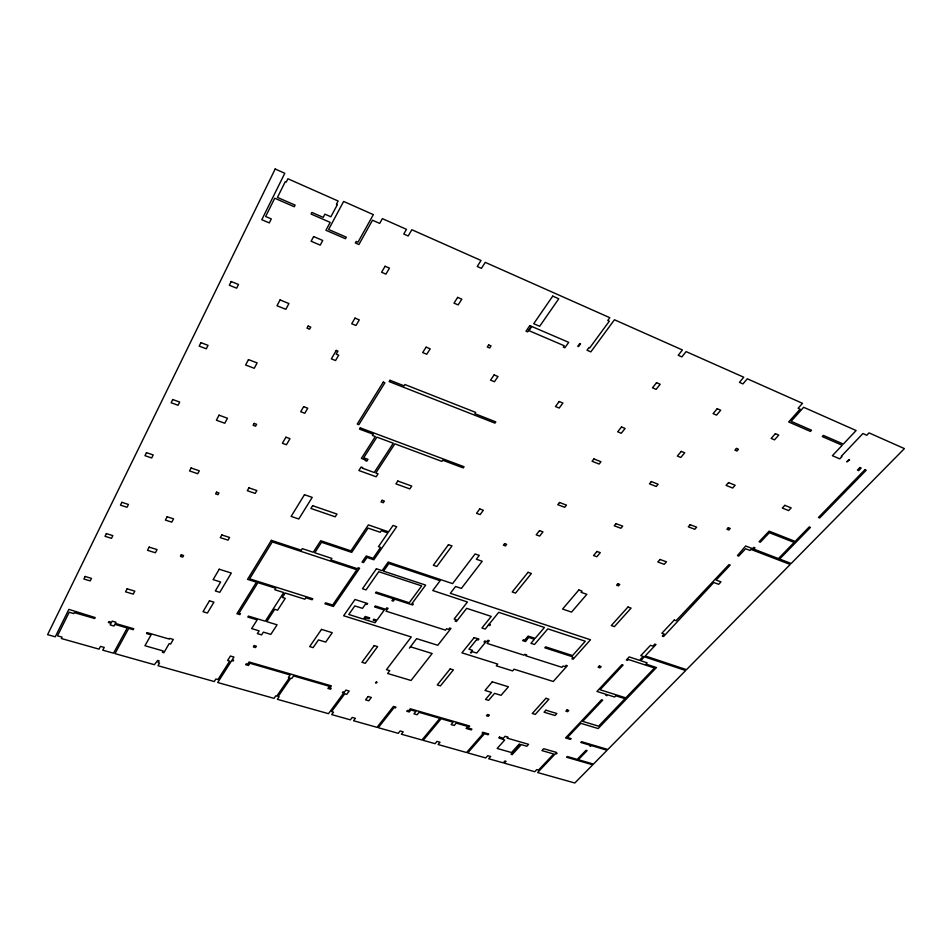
<?xml version="1.0" encoding="UTF-8"?>
<svg xmlns="http://www.w3.org/2000/svg" width="952" height="952" viewBox="0 0 952 952"><rect width="100%" height="100%" fill="white"/><g stroke="black" fill="none" stroke-linecap="round" stroke-linejoin="round"><path stroke-width="1.43" d="M409.431 648.133L416.619 638.637L437.789 645.277L450.974 628.439L449.642 628.022L448.559 629.403L446.571 628.76L445.5 630.141L386.012 611.16L388.083 608.304L386.702 607.864L385.667 609.292L375.278 605.972L374.588 606.924L384.287 610.018L376.933 620.18L373.838 619.205L373.16 620.145L376.254 621.12L375.064 622.751L364.747 619.514L365.925 617.86L369.031 618.836L369.709 617.896L365.211 616.479L363.367 619.074L348.789 614.492L354.798 605.912L362.486 608.352L365.544 604.032L366.937 604.484L367.615 603.52L355.001 599.486L343.648 615.765L411.276 636.971L386.476 669.673L389.761 670.66L387.619 673.469L411.038 680.478L432.148 653.524L410.455 646.789M489.102 624.226L490.411 624.655L489.661 625.583L488.352 625.155M275.176 169.004L47.6 634.651L55.264 636.817L68.853 609.363L95.188 617.574L94.7 618.526L74.327 612.624L73.839 613.588L69.198 612.243L57.489 635.841L62.058 637.126L61.368 638.53L99.032 649.133L100.495 646.372L104.22 647.431L102.756 650.18L113.502 653.203L127.247 627.963L114.835 624.369L113.942 626.023L110.17 624.928L111.051 623.274L108.397 622.501L108.897 621.549L111.551 622.322L112.181 621.132L115.977 622.227L115.335 623.417L133.756 628.76L133.232 629.7L128.746 628.403L114.978 653.619L154.379 664.698L157.699 660.438L159.139 660.855L158.103 662.64L159.543 663.044L157.984 665.71L214.248 681.549L215.89 678.954L217.972 679.538L229.694 661.104L227.587 660.498L230.42 656.023L233.942 657.047L232.228 659.724L233.645 660.141L233.073 661.021L231.669 660.617L217.722 682.524L274.033 698.363L275.759 695.852L276.77 696.138L289.384 677.836L288.373 677.538L290.158 674.944L249.9 663.258L248.448 665.472L245.664 664.674L246.247 663.782L247.639 664.187L249.079 661.973L331.379 685.868L329.844 687.987L331.165 688.367L330.546 689.212L327.904 688.451L329.44 686.332L293.549 675.92L291.752 678.514L290.741 678.217L278.115 696.519L279.115 696.804L277.389 699.315L328.464 713.679L343.72 693.032L342.411 692.651L343.029 691.807L344.35 692.187L345.897 690.081L349.182 691.033L346.695 694.389L344.731 693.829L331.57 711.608L333.509 712.156L331.701 714.595L350.36 719.843L352.204 717.427L355.393 718.332L353.561 720.747L377.016 727.34L393.462 706.408L395.996 707.146L395.354 707.955L394.08 707.598L378.265 727.697L398.257 733.326L400.149 730.969L403.255 731.838L401.351 734.194L421.974 739.99L439.907 718.367L419.058 712.322L417.095 714.75L413.965 713.833L415.917 711.418L410.883 709.954L409.265 711.977L406.742 711.251L407.397 710.442L408.646 710.811L410.276 708.776L469.669 726.019L467.991 727.982L471.918 729.125L471.252 729.91L466.099 728.423L467.789 726.459L456.21 723.092L454.199 725.472L451.141 724.591L453.14 722.211L441.145 718.724L423.188 740.335L435.064 743.679L437.004 741.37L440.038 742.227L438.087 744.523L466.551 752.532L483.283 733.385L482.093 733.04L482.771 732.266L488.757 734.004L488.078 734.777L484.485 733.742L467.741 752.877L485.734 757.935L487.733 755.686L490.673 756.519L488.662 758.756L503.227 762.849L504.917 761.005L506.071 761.338L504.382 763.183L534.774 771.727L536.833 769.549L538.534 770.037L553.707 753.996L541.926 750.592L543.687 748.7L556.611 752.449L555.909 753.199L557.051 753.532L555.194 753.948L537.618 772.536L574.806 782.996L592.739 764.813L566.595 757.245L567.309 756.507L577.209 759.375L586.004 750.295L587.134 750.628L578.328 759.696L593.453 764.075L607.102 750.236L591.87 745.737L590.002 746.154L590.74 745.404L580.768 742.453L581.505 741.691L607.84 749.486L685.678 670.517L644.397 656.809L640.72 660.712L647.122 662.83L645.956 664.056L656.463 667.531L598.165 728.554L580.839 723.318L567.428 737.526L571.176 738.633L570.45 739.395L565.548 737.955L601.533 699.779L602.711 700.148L582.683 721.354L598.594 726.174L625 698.685L615.789 695.781L614.623 697.007L607.721 694.841L606.948 695.662L605.769 695.281L606.543 694.46L596.94 691.438L621.906 664.686L623.108 665.079L600.058 689.748L625.773 697.864L654.464 667.995L628.344 659.474L627.535 660.331L626.333 659.938L629.177 656.904L639.518 660.319L643.207 656.416L640.803 655.619L650.513 645.301L652.917 646.111L654.798 644.123L655.999 644.528L645.218 655.94L686.511 669.661L790.208 564.465L750.938 549.411L749.986 550.423L745.618 548.757L738.704 556.087L737.455 555.611L745.666 545.996L752.532 548.638L753.734 547.364L754.984 547.84L753.77 549.114L778.427 558.574L794.158 542.414L769.371 532.692L760.315 542.223L759.065 541.747L769.109 531.157L795.158 541.39L809.248 526.92L810.473 527.408L779.64 559.05L791.183 563.477L904.4 448.606L869.033 432.886L866.772 435.254L862.905 433.541L841.306 456.294L841.937 456.567L839.759 458.864L832.381 455.699L842.222 445.262L822.278 436.575L823.373 435.397L843.317 444.096L856.11 430.53L803.667 407.289L791.1 421.32L811.52 430.233L810.426 431.423L788.673 421.95L800.12 409.158L798.097 408.265L802.5 403.327L747.284 378.789L742.965 383.906L739.442 382.347L743.762 377.218L686.106 351.609L681.882 356.917L678.205 355.298L682.417 349.967L614.457 319.765L590.835 351.871L587.003 350.229L588.979 347.539L589.74 347.861L609.316 321.181L607.769 320.491L609.816 317.706L485.258 262.359L481.438 268.357L477.226 266.489L481.034 260.479L411.835 229.73L408.194 235.989L403.767 234.037L406.504 229.337L382.371 218.639L379.693 223.399L372.482 220.221L358.916 244.533L355.334 242.986L356.203 241.439L357.988 242.213L373.351 214.628L343.636 201.443L328.607 229.491L346.302 237.155L345.445 238.714L325.941 230.277L330.177 222.363L311.054 214.045L311.899 212.427L323.216 217.365L324.918 214.164L330.891 216.77L337.341 204.692L336.413 204.275L338.15 201.027L287.897 178.762L286.231 182.106L285.279 181.689L277.448 197.421L295.108 205.12L294.287 206.739L274.723 198.23L265.656 216.497L271.296 218.912L269.297 222.911L261.8 219.698L284.791 173.276L275.176 169.004M85.144 576.46L83.883 579.006L90.19 580.898L91.463 578.364L85.144 576.46M106.374 533.596L105.029 536.297L111.491 538.332L112.848 535.631L106.374 533.596M121.856 502.311L120.464 505.143L127.032 507.273L128.437 504.465L121.856 502.311M146.453 452.652L144.954 455.663L151.701 457.971L153.201 454.961L146.453 452.652M172.74 399.542L171.146 402.767L178.06 405.266L179.678 402.053L172.74 399.542M200.92 342.649L199.206 346.112L206.31 348.813L208.036 345.362L200.92 342.649M231.181 281.518L229.337 285.243L236.643 288.182L238.5 284.481L231.181 281.518M127.104 588.812L125.521 591.811L133.22 594.119L134.815 591.132L127.104 588.812M149.19 547.114L147.512 550.292L155.378 552.767L157.068 549.601L149.19 547.114M191.09 467.979L189.531 470.919L197.73 473.727L199.301 470.8L191.09 467.979M219.043 415.179L216.378 420.213L224.779 423.247L227.469 418.237L219.043 415.179M248.472 359.606L245.616 364.997L254.243 368.281L257.111 362.902L248.472 359.606M280.055 299.951L276.984 305.759L285.838 309.317L288.932 303.545L280.055 299.951M313.613 236.56L311.137 241.249L320.229 245.128L322.728 240.463L313.613 236.56M167.135 516.769L165.386 520.078L171.776 522.16L173.55 518.864L167.135 516.769M181.285 554.79L180.404 556.361L182.736 557.098L183.605 555.528L181.285 554.79M254.148 423.414L253.113 425.282L255.6 426.187L256.635 424.318L254.148 423.414M308.139 326.072L306.972 328.178L309.567 329.213L310.745 327.107L308.139 326.072M216.556 492.16L215.604 493.862L218.008 494.683L218.96 492.969L216.556 492.16M147.155 632.652L146.632 633.592L151.071 634.877L144.942 645.73L163.197 650.966L162.411 652.322L163.863 652.739L169.17 643.623L170.634 644.04L173.312 639.435L169.658 638.375L169.254 639.066L147.155 632.652M221.852 534.953L220.305 537.63L228.04 540.153L229.599 537.475L221.852 534.953M248.936 487.852L247.294 490.697L255.207 493.41L256.861 490.566L248.936 487.852M285.921 437.194L282.399 443.287L286.445 444.739L289.979 438.67L285.921 437.194M303.64 406.671L300.701 411.728L304.807 413.263L307.746 408.206L303.64 406.671M336.27 350.419L331.355 358.892L335.556 360.534L338.698 355.144L336.175 354.144L337.948 351.086L336.27 350.419M355.001 318.111L351.728 323.763L355.988 325.489L359.273 319.86L355.001 318.111M385.084 266.262L381.597 272.26L385.953 274.116L389.451 268.131L385.084 266.262M219.234 569.225L213.117 579.637L220.638 581.981L215.319 590.954L219.793 592.334L231.312 573.044L219.234 569.225M209.476 600.795L203.014 611.696L207.429 613.028L213.926 602.152L209.476 600.795M271.38 540.355L247.532 579.363L256.445 582.172L236.917 613.731L239.821 614.611L240.416 613.659L238.964 613.219L257.921 582.648L275.759 588.265L274.819 589.752L283.744 592.56L265.31 621.228L248.401 616.087L247.806 617.039L257.171 619.883L251.637 628.582L259.134 630.843L257.349 633.627L261.61 634.901L263.406 632.128L270.844 634.365L277.08 624.809L266.738 621.668L274.712 609.292L277.591 610.184L285.255 598.344L282.363 597.428L285.195 593.025L304.866 599.213L305.83 597.761L312.101 599.736L312.756 598.76L249.638 578.828L272.248 541.914L356.81 569.76L332.664 605.044L325.584 602.806L324.93 603.782L333.426 606.46L359.63 568.213L358.19 567.737L357.5 568.749L330.832 559.954L331.855 558.419L314.731 552.755L321.514 542.283L351.728 552.386L368.055 528.098L380.193 532.275L381.288 530.669L387.869 532.942L378.432 546.65L380.61 547.388L373.113 558.265L366.246 555.968L362.022 562.132L363.474 562.608L366.984 557.479L373.838 559.776L396.687 526.718L393.033 525.444L388.606 531.87L368.376 524.897L350.967 550.851L320.705 540.724L313.256 552.267L302.284 548.649L301.284 550.22L271.38 540.355M304.473 494.695L291.133 516.4L298.785 518.995L312.208 497.384L304.473 494.695M383.275 382.121L357.238 424.08L358.833 424.675L384.905 382.763L383.275 382.121M360.272 427.876L359.511 429.114L373.243 434.243L372.47 435.469L375.326 436.528L361.379 458.424L365.651 459.983L365.27 460.566L366.817 461.137L367.96 459.364L363.688 457.805L376.897 437.123L393.295 443.239L374.231 472.489L362.307 468.17L362.676 467.587L361.129 467.027L358.892 470.526L376.171 476.762L378.063 473.87L375.766 473.037L394.842 443.822L441.847 461.387L442.668 460.209L463.243 467.908L464.064 466.742L360.272 427.876M389.975 380.288L389.166 381.597L494.945 423.14L495.825 421.903L474.846 413.656L475.702 412.406L404.945 384.548L404.112 385.846L389.975 380.288M312.637 505.69L310.899 508.463L335.223 516.817L336.984 514.08L312.637 505.69M426.115 347.159L422.676 352.585L426.746 354.239L430.197 348.825L426.115 347.159M457.65 297.381L454.009 303.141L458.162 304.914L461.815 299.166L457.65 297.381M254.279 645.575L253.399 646.943L255.517 647.562L256.397 646.206L254.279 645.575M382.133 500.264L381.014 501.942L383.263 502.727L384.382 501.061L382.133 500.264M488.65 344.933L487.281 346.968L489.673 347.968L491.042 345.933L488.65 344.933M397.829 481.022L395.913 483.878L409.8 488.9L411.74 486.067L397.829 481.022M494.1 374.933L490.518 380.157L494.421 381.74L498.003 376.528L494.1 374.933M529.812 325.643L526.004 331.177L527.587 331.855L531.394 326.322L529.812 325.643M321.502 629.391L309.674 646.587L313.113 647.622L318.456 639.899L325.691 642.088L332.248 632.699L321.502 629.391M531.799 326.488L528.931 330.642L564.262 345.766L563.287 347.123L564.845 347.777L568.725 342.363L531.799 326.488M552.743 296.108L533.715 323.716L539.677 326.286L558.764 298.773L552.743 296.108M376.409 568.784L362.486 588.741L366.02 589.895L378.765 571.7L421.688 585.908L409.253 602.759L376.147 592.025L375.481 592.953L393.319 598.725L391.915 600.664L393.307 601.105L394.699 599.177L412.621 604.984L413.335 604.02L411.966 603.58L425.639 585.111L383.537 571.152L388.892 563.548L440.145 580.696L432.779 590.538L467.444 601.997L454.163 619.026L456.163 619.669L455.08 621.073L456.401 621.501L466.706 608.34L491.256 616.408L481.914 628.011L485.187 629.07L498.717 612.338L544.425 627.451L535.143 638.364L528.146 636.079L524.707 640.137L523.433 639.732L522.672 640.625L525.54 641.553L528.658 637.4L534.381 639.268L530.942 643.302L534.512 644.456L547.84 628.856L585.29 641.243L572.545 655.571L545.615 646.848L544.794 647.788L571.605 656.475L573.056 657.511L571.89 658.82L573.128 659.212L590.478 639.78L450.355 593.31L455.568 586.48L461.363 588.419L482.224 561.263L476.357 559.229L479.272 555.397L475.107 553.945L452.581 583.624L388.178 562.049L382.121 570.676L376.409 568.784M579.744 343.553L577.781 346.254L578.554 346.587L580.518 343.886L579.744 343.553M374.243 645.587L361.95 662.294L365.282 663.306L377.611 646.622L374.243 645.587M448.463 544.699L433.338 565.262L436.837 566.452L451.998 545.924L448.463 544.699M479.76 508.951L476.535 513.318L480.117 514.615L483.342 510.26L479.76 508.951M559.169 401.518L555.456 406.54L559.193 408.051L562.918 403.041L559.169 401.518M376.516 681.739L375.552 683.012L377.016 682.667L376.516 681.739M368.091 696.519L365.556 699.851L368.793 700.779L371.328 697.459L368.091 696.519M504.584 543.628L503.382 545.187L505.452 545.913L506.666 544.365L504.584 543.628M559.514 502.489L557.777 504.691L564.738 507.285L566.476 505.107L559.514 502.489M593.893 458.947L592.061 461.268L599.141 464.052L600.974 461.732L593.893 458.947M539.522 530.621L536.19 534.846L539.629 536.083L542.961 531.87L539.522 530.621M621.501 426.984L617.681 431.815L621.263 433.267L625.095 428.448L621.501 426.984M656.535 382.692L652.489 387.809L656.13 389.356L660.176 384.251L656.535 382.692M474.191 637.602L461.922 652.846L497.729 664.068L496.278 665.805L512.604 670.91L514.068 669.197L553.255 681.477L567.321 665.71L566.095 665.317L564.941 666.614L563.108 666.031L561.954 667.316L525.909 655.809L526.658 654.928L524.766 654.333L524.016 655.214L487.043 643.409L489.257 640.708L487.959 640.291L486.853 641.648L484.747 640.97L484.021 641.874L485.472 642.338L476.726 653.048L472.216 651.632L471.145 652.953L470.49 652.751L472.478 650.311L468.919 649.193L477.452 638.637L476.726 639.542L478.178 640.006L478.915 639.101L474.191 637.602M450.189 668.911L437.265 684.94L440.443 685.892L453.39 669.887L450.189 668.911M528.039 572.33L512.2 591.989L515.52 593.108L531.394 573.497L528.039 572.33M615.992 523.648L614.218 525.766L620.906 528.265L622.703 526.159L615.992 523.648M651.323 481.557L649.442 483.806L656.237 486.472L658.129 484.247L651.323 481.557M596.987 551.458L593.548 555.54L596.856 556.73L600.295 552.66L596.987 551.458M681.275 451.391L677.348 456.056L680.775 457.46L684.714 452.807L681.275 451.391M717.225 408.717L713.072 413.644L716.558 415.132L720.712 410.217L717.225 408.717M492.267 681.834L484.984 690.438L491.494 692.413L485.508 699.434L488.59 700.363L494.588 693.353L501.061 695.317L508.416 686.785L492.267 681.834M578.84 589.978L562.572 609.054L571.545 612.1L586.86 594.322L581.053 592.299L582.077 591.097L578.84 589.978M487.519 714.571L486.484 715.773L488.305 716.309L489.34 715.107L487.519 714.571M617.86 583.731L616.575 585.194L618.502 585.873L619.776 584.409L617.86 583.731M736.455 448.428L734.92 450.177L736.931 451.022L738.478 449.273L736.455 448.428M499.491 737.11L498.8 737.883L504.679 740.061L497.17 748.451L511.522 752.544L519.268 744.036L520.137 744.286L511.022 754.293L512.188 754.627L521.315 744.631L526.861 746.225L528.598 744.333L507.166 738.121L508.023 737.157L505.072 736.289L503.346 738.216L499.491 737.11M690.164 524.695L688.284 526.801L694.77 529.288L696.65 527.182L690.164 524.695M660.045 559.467L657.808 561.977L664.21 564.322L666.448 561.823L660.045 559.467M728.554 482.593L726.067 485.377L732.647 488.031L735.146 485.258L728.554 482.593M775.392 433.672L771.156 438.42L774.488 439.848L778.736 435.112L775.392 433.672M545.924 698.304L532.275 713.5L535.262 714.393L548.923 699.232L545.924 698.304M627.951 607.031L611.291 625.571L614.397 626.618L631.081 608.114L627.951 607.031M545.877 710.204L544.056 712.203L555.04 715.523L556.872 713.536L545.877 710.204M599.332 665.995L598.142 667.293L599.962 667.876L601.14 666.59L599.332 665.995M728.328 527.705L726.876 529.276L728.792 530.026L730.232 528.455L728.328 527.705M566.987 709.942L565.881 711.144L567.654 711.691L568.76 710.489L566.987 709.942M674.266 620.073L661.854 633.258L664.27 634.08L662.366 636.103L663.58 636.519L713.774 582.493L718.701 584.29L720.997 581.874L716.059 580.065L730.208 565.083L728.97 564.607L676.087 620.704L674.266 620.073M784.841 505.345L782.306 508.035L788.625 510.581L791.172 507.904L784.841 505.345M848.97 459.602L846.78 461.887L849.612 459.875L848.97 459.602M859.906 467.527L857.443 470.062L858.704 470.609L861.167 468.063L859.906 467.527M864.94 469.693L818.446 517.46L819.684 517.959L866.201 470.228L864.94 469.693"/></g></svg>
